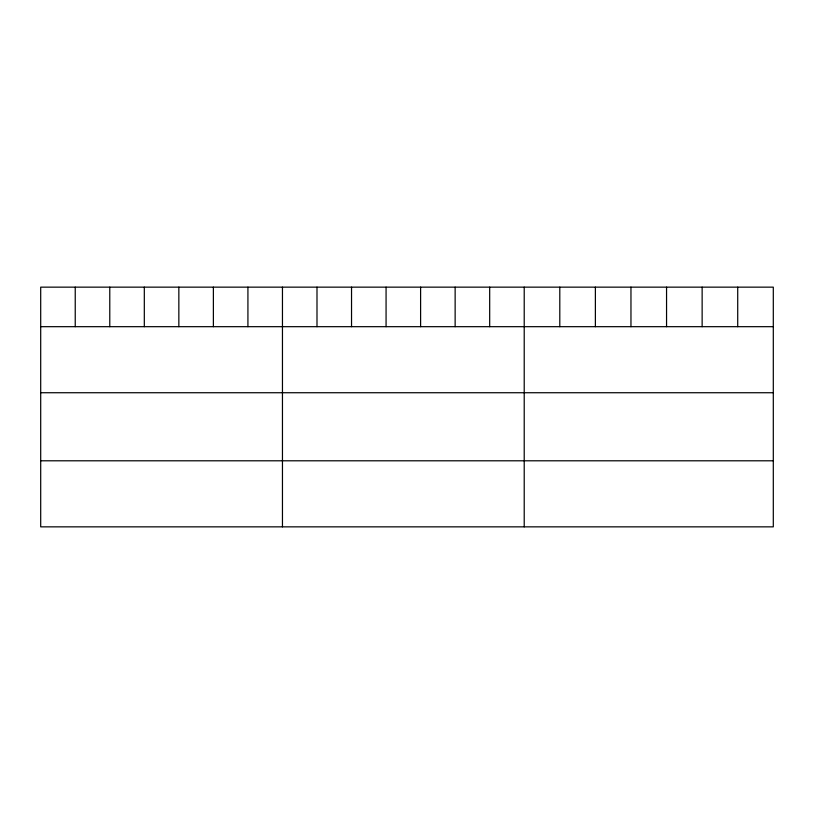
<?xml version="1.0" encoding="UTF-8"?>
<svg xmlns="http://www.w3.org/2000/svg" width="814" height="814" viewBox="0 0 814 814"><rect width="100%" height="100%" fill="white"/><g stroke="black" fill="none" stroke-linecap="round" stroke-linejoin="round"><path stroke-width="1.22" d="M773.3 326.679L773.3 526.851L40.7 526.851L40.7 287.149L773.3 287.149L773.3 326.679L40.7 326.679M40.7 392.735L773.3 392.735M40.7 460.795L773.3 460.795M737.718 287.149L737.718 326.679M702.136 287.149L702.136 326.679M666.554 287.149L666.554 326.679M630.962 287.149L630.962 326.679M595.38 287.149L595.38 326.679M559.798 287.149L559.798 326.679M524.216 287.149L524.216 526.851M489.682 287.149L489.682 326.679M455.138 287.149L455.138 326.679M420.604 287.149L420.604 326.679M386.07 287.149L386.07 326.679M351.536 287.149L351.536 326.679M316.992 287.149L316.992 326.679M282.458 287.149L282.458 526.851M247.924 287.149L247.924 326.679M213.38 287.149L213.38 326.679M178.846 287.149L178.846 326.679M144.312 287.149L144.312 326.679M109.778 287.149L109.778 326.679M75.234 287.149L75.234 326.679"/></g></svg>
